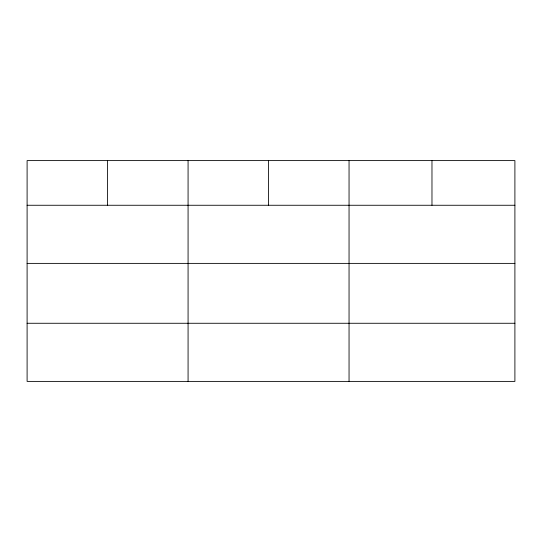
<?xml version="1.0" encoding="UTF-8"?>
<svg xmlns="http://www.w3.org/2000/svg" width="542" height="542" viewBox="0 0 542 542"><rect width="100%" height="100%" fill="white"/><g stroke="black" fill="none" stroke-linecap="round" stroke-linejoin="round"><path stroke-width="0.81" d="M514.9 263.385L514.9 160.601L27.1 160.601L27.1 381.399L514.9 381.399L514.9 263.385L27.1 263.385M27.1 205.262L514.9 205.262M27.1 323.269L514.9 323.269M431.974 160.601L431.974 205.262M349.048 160.601L349.048 381.399M268.561 160.601L268.561 205.262M188.074 160.601L188.074 381.399M107.587 160.601L107.587 205.262"/></g></svg>
